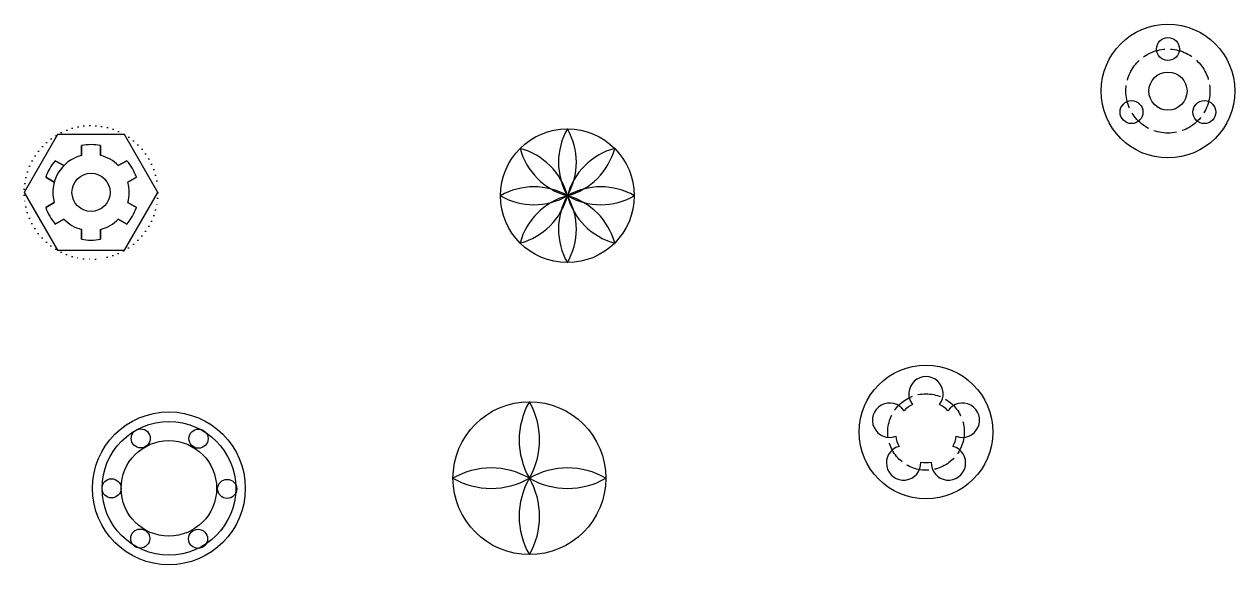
# Model space of a CAD drawing. Header units: inches. Extents: x 215 to 849, y 306 to 589.
import ezdxf

# ---------------------------------------------------------------- set-up
doc = ezdxf.new("R2010")
doc.units = ezdxf.units.IN
doc.header["$MEASUREMENT"] = 0
doc.linetypes.add('ACAD_ISO02W100', pattern=[15, 12, -3])
doc.linetypes.add('ACAD_ISO07W100', pattern=[3, 0, -3])

# ---------------------------------------------------------------- blocks, each defined once
blk = doc.blocks.new('*U2')
blk.add_circle((0, 0), 5)
blk = doc.blocks.new('*U3')
at = {"color": 0, "linetype": 'ByBlock', "lineweight": -2, "transparency": 16777216}
for p, rotation in [((275.96, 372.02), 299.9999999999999), ((306.23, 371.88), 239.9999999999999), ((321.24, 345.59), 180), ((275.71, 319.59), 59.99999999999997), ((305.98, 319.45), 119.9999999999999)]:
    blk.add_blockref('*U2', p, dxfattribs=dict(at, rotation=rotation))
blk.add_blockref('*U2', (260.7, 345.88), dxfattribs=at)
blk = doc.blocks.new('*U6')
for centre, start, end in [((30.31, 0), 150, 210), ((-30.31, 0), 330, 30)]:
    blk.add_arc(centre, 35, start, end)
blk = doc.blocks.new('*U7')
at = {"color": 0, "linetype": 'ByBlock', "lineweight": -2, "transparency": 16777216}
blk.add_blockref('*U6', (499.34, 516.5), dxfattribs=at)
for p, rotation in [((486.96, 511.38), 45.00000000000001), ((511.71, 511.38), 315), ((481.84, 499), 90), ((486.96, 486.63), 135), ((511.71, 486.63), 225), ((516.84, 499), 270), ((499.34, 481.5), 180)]:
    blk.add_blockref('*U6', p, dxfattribs=dict(at, rotation=rotation))
blk = doc.blocks.new('*U8')
blk.add_circle((0, 0), 6)
blk = doc.blocks.new('*U9')
at = {"color": 0, "linetype": 'ByBlock', "lineweight": -2, "transparency": 16777216}
blk.add_blockref('*U8', (813.73, 575.76), dxfattribs=at)
for p, rotation in [((794.67, 542.76), 120), ((832.78, 542.76), 240)]:
    blk.add_blockref('*U8', p, dxfattribs=dict(at, rotation=rotation))
blk = doc.blocks.new('*U12')
for centre, start, end in [((34.64, 0), 150, 210), ((-34.64, 0), 330, 30)]:
    blk.add_arc(centre, 40, start, end)
blk = doc.blocks.new('*U13')
at = {"color": 0, "linetype": 'ByBlock', "lineweight": -2, "transparency": 16777216}
blk.add_blockref('*U12', (479.44, 371.19), dxfattribs=at)
for p, rotation in [((459.44, 351.19), 90), ((499.44, 351.19), 270), ((479.44, 331.19), 180)]:
    blk.add_blockref('*U12', p, dxfattribs=dict(at, rotation=rotation))

msp = doc.modelspace()

# ---------------------------------------------------------------- linework, layer by layer
for p, q in [((244.96, 525.26), (244.96, 520.13)), ((244.96, 520.13), (244.96, 525.26)), ((254.96, 525.26), (254.96, 520.13)), ((254.96, 520.13), (254.96, 525.26)), ((231.25, 517.34), (235.69, 514.77)), ((235.69, 514.77), (231.25, 517.34)), ((268.68, 517.34), (264.23, 514.77)), ((264.23, 514.77), (268.68, 517.34)), ((226.25, 508.68), (230.69, 506.11)), ((230.69, 506.11), (226.25, 508.68)), ((273.68, 508.68), (269.23, 506.11)), ((269.23, 506.11), (273.68, 508.68)), ((226.25, 492.84), (230.69, 495.41)), ((230.69, 495.41), (226.25, 492.84)), ((273.68, 492.84), (269.23, 495.41)), ((269.23, 495.41), (273.68, 492.84)), ((231.25, 484.18), (235.69, 486.75)), ((235.69, 486.75), (231.25, 484.18)), ((268.68, 484.18), (264.23, 486.75)), ((264.23, 486.75), (268.68, 484.18)), ((244.96, 476.27), (244.96, 481.4)), ((244.96, 481.4), (244.96, 476.27)), ((254.96, 476.27), (254.96, 481.4)), ((254.96, 481.4), (254.96, 476.27))]:
    msp.add_line(p, q)
msp.add_lwpolyline([(232.46, 531.07), (214.96, 500.76), (232.46, 470.45), (267.46, 470.45), (284.96, 500.76), (267.46, 531.07)], close=True)
for centre, radius in [((813.73, 553.76), 35), ((813.73, 553.76), 10), ((499.34, 499), 35), ((249.96, 500.76), 10), ((687.07, 375.35), 35), ((479.44, 351.19), 40), ((290.7, 345.88), 40), ((290.7, 345.88), 35), ((290.7, 345.88), 25)]:
    msp.add_circle(centre, radius)
at = {"linetype": 'ACAD_ISO02W100'}
for centre, radius in [((813.73, 553.76), 22), ((687.07, 375.35), 20), ((687.07, 375.35), 20)]:
    msp.add_circle(centre, radius, dxfattribs=at)
at = {"linetype": 'ACAD_ISO07W100'}
msp.add_circle((249.96, 500.76), 35, dxfattribs=at)
for centre, radius, start, end in [((249.96, 500.76), 20, 104.47751, 195.52249), ((249.96, 500.76), 25, 78.46304, 101.53696), ((249.96, 500.76), 20, 44.47751, 75.52249), ((249.96, 500.76), 25, 138.46304, 161.53696), ((249.96, 500.76), 25, 18.46304, 41.53696), ((249.96, 500.76), 20, 344.47751, 15.52249), ((249.96, 500.76), 25, 198.46304, 221.53696), ((249.96, 500.76), 25, 318.46304, 341.53696), ((249.96, 500.76), 20, 224.47751, 255.52249), ((249.96, 500.76), 20, 284.47751, 315.52249), ((249.96, 500.76), 25, 258.46304, 281.53696), ((687.07, 395.35), 9, 321.31781, 218.68219), ((668.05, 381.53), 9, 33.31781, 290.68219), ((687.07, 375.35), 16, 116.04656, 135.95344), ((687.07, 375.35), 16, 44.04656, 63.95344), ((706.09, 381.53), 9, 249.31781, 146.68219), ((675.31, 359.16), 9, 105.31781, 2.68219), ((687.07, 375.35), 16, 188.04656, 207.95344), ((698.83, 359.16), 9, 177.31781, 74.68219), ((687.07, 375.35), 16, 332.04656, 351.95344), ((687.07, 375.35), 16, 260.04656, 279.95344)]:
    msp.add_arc(centre, radius, start, end)

# ---------------------------------------------------------------- block references
for name in ['*U9', '*U7', '*U13', '*U3']:
    msp.add_blockref(name, (0, 0))

doc.saveas('drawing.dxf')
